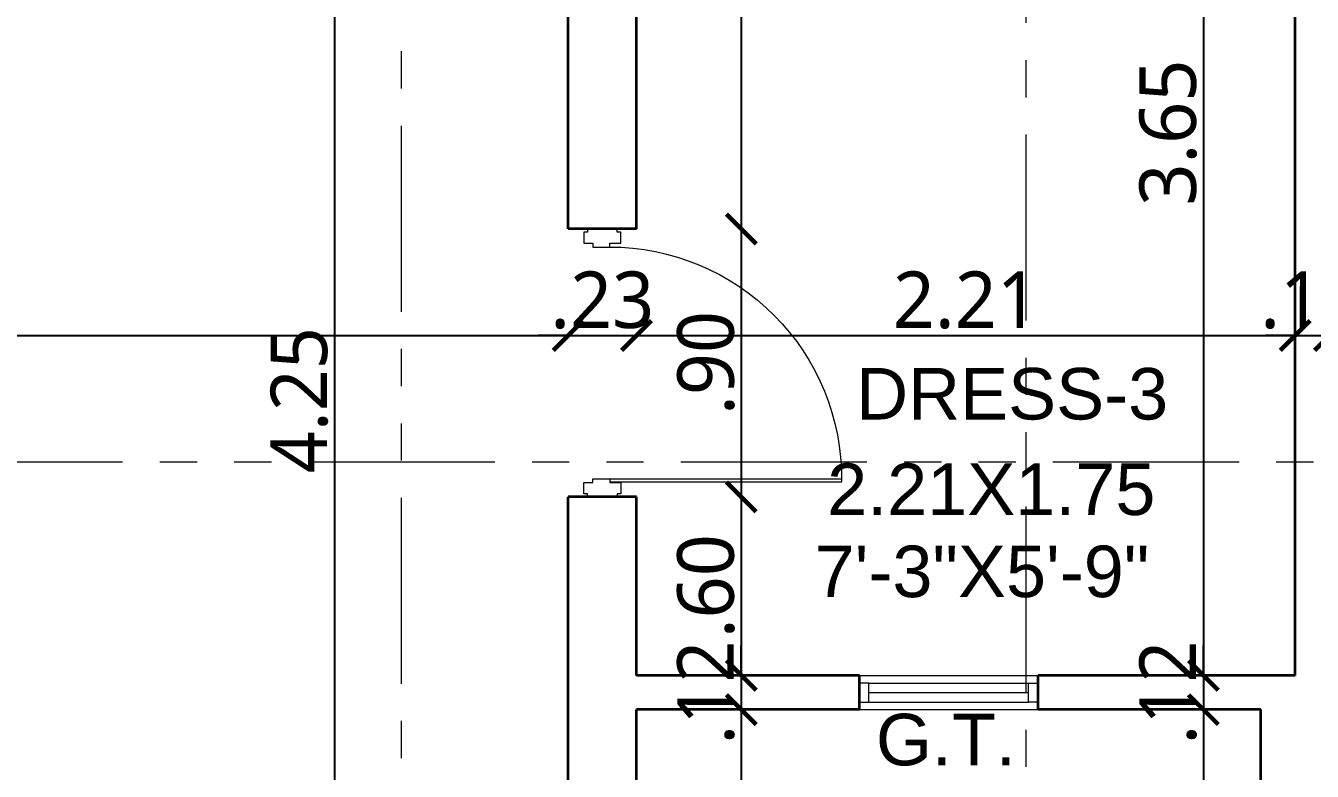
# Model space of a CAD drawing. Extents: x 2450 to 2649, y -7 to 131.
# Drawn here: x 2458.771 to 2463.093, y 94.56 to 97.065 of the extents above; entities that cross this region are included whole.
import ezdxf

# ---------------------------------------------------------------- set-up
doc = ezdxf.new("R2010")
doc.units = 0
doc.header["$MEASUREMENT"] = 0
doc.header["$PDMODE"] = 34
doc.linetypes.add('PHANTOM2', pattern=[1.25, 0.625, -0.125, 0.125, -0.125, 0.125, -0.125])
doc.layers.add('DIM_1', color=7, linetype='Continuous', lineweight=13, true_color=0x000000)
for name, color, linetype, lineweight in [('DOOR-WINDOW', 35, 'Continuous', 13), ('SECTION LINE', 3, 'PHANTOM2', 5), ('TEXT-1', 7, 'Continuous', 9), ('WALL', 30, 'Continuous', 35), ('WINDOW-LINE', 25, 'Continuous', 9)]:
    doc.layers.add(name, color=color, linetype=linetype, lineweight=lineweight)
doc.styles.add('ARIAL', font='arial.ttf')
doc.styles.get("Standard").update_dxf_attribs({"font": 'malgunsl.ttf'})
doc.dimstyles.new('R07', dxfattribs={"dimtxt": 0.19, "dimasz": 0.1, "dimexe": 0.18, "dimexo": 0.0625, "dimgap": 0.02, "dimtad": 1, "dimzin": 4, "dimdsep": 46, "dimtxsty": 'Standard', "dimblk": 'ARCHTICK', "dimcen": 0, "dimse1": 1, "dimse2": 1, "dimclrd": 256, "dimclre": 48, "dimclrt": 256, "dimadec": 0, "dimazin": 0, "dimtm": 1e-09, "dimtfac": 1, "dimtix": 1, "dimtmove": 1, "dimatfit": 3, "dimfxl": 0.18, "dimtolj": 1, "dimtzin": 0, "dimlwe": 15, "dimarcsym": 0})

# ---------------------------------------------------------------- blocks, each defined once
blk = doc.blocks.new('*U31')
at = {"layer": 'WINDOW-LINE'}
for p, q in [((175536.9, -38809.01), (175536.9, -38762.05)), ((175545.9, -38809.01), (175545.9, -38762.05))]:
    blk.add_line(p, q, dxfattribs=at)
at = {"layer": 'WINDOW-LINE', "color": 35, "true_color": 0x9d754d}
for p, q in [((175538.9, -38806.51), (175538.9, -38764.55)), ((175543.9, -38806.51), (175543.9, -38764.55))]:
    blk.add_line(p, q, dxfattribs=at)
at = {"layer": 'WINDOW-LINE', "color": 4, "true_color": 0x24ffff}
blk.add_line((175541.4, -38806.51), (175541.4, -38764.55), dxfattribs=at)
at = {"layer": 'WINDOW-LINE'}
for points in [[(175536.9, -38762.05), (175545.9, -38762.05), (175545.9, -38762.05), (175536.9, -38762.05)], [(175536.9, -38809.01), (175545.9, -38809.01), (175545.9, -38809.01), (175536.9, -38809.01)]]:
    blk.add_lwpolyline(points, close=True, dxfattribs=at)
at = {"layer": 'WINDOW-LINE', "color": 35, "true_color": 0x9d754d}
for points in [[(175538.9, -38762.05), (175543.9, -38762.05), (175543.9, -38764.55), (175538.9, -38764.55)], [(175538.9, -38809.01), (175543.9, -38809.01), (175543.9, -38806.51), (175538.9, -38806.51)]]:
    blk.add_lwpolyline(points, close=True, dxfattribs=at)
blk = doc.blocks.new('*U14')
at = {"layer": 'DOOR-WINDOW'}
for points in [[(0.0492, 0.804), (0.0492, 0.0263), (0.0605, 0.0263), (0.0605, 0.804), (0.0492, 0.804)], [(0, 0.05), (0, -0.05), (0.0105, -0.05), (0.0105, -0.0625), (0.048, -0.0625), (0.048, -0.0313), (0.0605, -0.0313), (0.0605, 0.025), (0.048, 0.025), (0.048, 0.0625), (0.0105, 0.0625), (0.0105, 0.05)], [(0.9, 0.05), (0.9, -0.05), (0.8895, -0.05), (0.8895, -0.0625), (0.852, -0.0625), (0.852, -0.0313), (0.8395, -0.0313), (0.8395, 0.025), (0.852, 0.025), (0.852, 0.0625), (0.8895, 0.0625), (0.8895, 0.05)]]:
    blk.add_lwpolyline(points, close=True, dxfattribs=at)
blk.add_arc((0.0605, 0.025), 0.779, 360, 90.3667, dxfattribs=at)
blk = doc.blocks.new('_ArchTick')
at = {"color": 0, "linetype": 'ByBlock', "const_width": 0.15}
blk.add_lwpolyline([(-0.5, -0.5), (0.5, 0.5)], dxfattribs=at)
blk = doc.blocks.new('*D3278')
at = {"layer": 'DEFPOINTS', "color": 0, "transparency": 16777216}
for p in [(2459.5428, 97.9324), (2459.5428, 93.6824), (2459.8087, 93.6824)]:
    blk.add_point(p, dxfattribs=at)
at = {"layer": 'DIM_1', "lineweight": -2, "transparency": 16777216}
blk.add_line((2459.8087, 97.9324), (2459.8087, 93.6824), dxfattribs=at)
at = {"layer": 'DIM_1', "lineweight": -2, "transparency": 16777216, "xscale": 0.1, "yscale": 0.1, "zscale": 0.1}
for p, rotation in [((2459.8087, 97.9324), 90), ((2459.8087, 93.6824), 270)]:
    blk.add_blockref('_ArchTick', p, dxfattribs=dict(at, rotation=rotation))
at = {"layer": 'DIM_1', "transparency": 16777216, "insert": (2459.6905, 95.8074), "char_height": 0.19, "attachment_point": 5, "rotation": 90}
blk.add_mtext('\\A1;4.25', dxfattribs=at)
blk = doc.blocks.new('*D3285')
at = {"layer": 'DEFPOINTS', "color": 0, "transparency": 16777216}
for p in [(2462.7316, 98.5304), (2462.7271, 94.8824), (2462.8522, 94.8824)]:
    blk.add_point(p, dxfattribs=at)
at = {"layer": 'DIM_1', "lineweight": -2, "transparency": 16777216}
blk.add_line((2462.7271, 98.5304), (2462.7271, 94.8824), dxfattribs=at)
at = {"layer": 'DIM_1', "lineweight": -2, "transparency": 16777216, "xscale": 0.1, "yscale": 0.1, "zscale": 0.1}
for p, rotation in [((2462.7271, 98.5304), 90), ((2462.7271, 94.8824), 270)]:
    blk.add_blockref('_ArchTick', p, dxfattribs=dict(at, rotation=rotation))
at = {"layer": 'DIM_1', "transparency": 16777216, "insert": (2462.6088, 96.7064), "char_height": 0.19, "attachment_point": 5, "rotation": 90}
blk.add_mtext('\\A1;3.65', dxfattribs=at)
blk = doc.blocks.new('*D3286')
at = {"layer": 'DEFPOINTS', "color": 0, "transparency": 16777216}
for p in [(2462.8522, 94.8824), (2462.7271, 94.7674), (2462.9201, 94.7674)]:
    blk.add_point(p, dxfattribs=at)
at = {"layer": 'DIM_1', "lineweight": -2, "transparency": 16777216}
for p, q in [((2462.7271, 94.8824), (2462.7271, 94.9824)), ((2462.7271, 94.8824), (2462.7271, 94.7674)), ((2462.7271, 94.7674), (2462.7271, 94.6674))]:
    blk.add_line(p, q, dxfattribs=at)
at = {"layer": 'DIM_1', "lineweight": -2, "transparency": 16777216, "xscale": 0.1, "yscale": 0.1, "zscale": 0.1}
for p, rotation in [((2462.7271, 94.8824), 270), ((2462.7271, 94.7674), 90)]:
    blk.add_blockref('_ArchTick', p, dxfattribs=dict(at, rotation=rotation))
at = {"layer": 'DIM_1', "transparency": 16777216, "insert": (2462.6086, 94.8249), "char_height": 0.19, "attachment_point": 5, "rotation": 90}
blk.add_mtext('\\A1;.12', dxfattribs=at)
blk = doc.blocks.new('*D3287')
at = {"layer": 'DEFPOINTS', "color": 0, "transparency": 16777216}
for p in [(2462.9201, 94.7674), (2462.7271, 93.5674), (2462.9201, 93.5674)]:
    blk.add_point(p, dxfattribs=at)
at = {"layer": 'DIM_1', "lineweight": -2, "transparency": 16777216}
blk.add_line((2462.7271, 94.7674), (2462.7271, 93.5674), dxfattribs=at)
at = {"layer": 'DIM_1', "lineweight": -2, "transparency": 16777216, "xscale": 0.1, "yscale": 0.1, "zscale": 0.1}
for p, rotation in [((2462.7271, 94.7674), 90), ((2462.7271, 93.5674), 270)]:
    blk.add_blockref('_ArchTick', p, dxfattribs=dict(at, rotation=rotation))
at = {"layer": 'DIM_1', "transparency": 16777216, "insert": (2462.6083, 94.1674), "char_height": 0.19, "attachment_point": 5, "rotation": 90}
blk.add_mtext('\\A1;1.20', dxfattribs=at)
blk = doc.blocks.new('*D3294')
at = {"layer": 'DEFPOINTS', "color": 0, "transparency": 16777216}
for p in [(2460.8228, 98.5304), (2460.8228, 96.3824), (2461.1747, 96.3824)]:
    blk.add_point(p, dxfattribs=at)
at = {"layer": 'DIM_1', "lineweight": -2, "transparency": 16777216}
blk.add_line((2461.1747, 98.5304), (2461.1747, 96.3824), dxfattribs=at)
at = {"layer": 'DIM_1', "lineweight": -2, "transparency": 16777216, "xscale": 0.1, "yscale": 0.1, "zscale": 0.1}
for p, rotation in [((2461.1747, 98.5304), 90), ((2461.1747, 96.3824), 270)]:
    blk.add_blockref('_ArchTick', p, dxfattribs=dict(at, rotation=rotation))
at = {"layer": 'DIM_1', "transparency": 16777216, "insert": (2461.0559, 97.4564), "char_height": 0.19, "attachment_point": 5, "rotation": 90}
blk.add_mtext('\\A1;2.15', dxfattribs=at)
blk = doc.blocks.new('*D3295')
at = {"layer": 'DEFPOINTS', "color": 0, "transparency": 16777216}
for p in [(2460.8228, 96.3824), (2460.8228, 95.4824), (2461.1747, 95.4824)]:
    blk.add_point(p, dxfattribs=at)
at = {"layer": 'DIM_1', "lineweight": -2, "transparency": 16777216}
blk.add_line((2461.1747, 96.3824), (2461.1747, 95.4824), dxfattribs=at)
at = {"layer": 'DIM_1', "lineweight": -2, "transparency": 16777216, "xscale": 0.1, "yscale": 0.1, "zscale": 0.1}
for p, rotation in [((2461.1747, 96.3824), 90), ((2461.1747, 95.4824), 270)]:
    blk.add_blockref('_ArchTick', p, dxfattribs=dict(at, rotation=rotation))
at = {"layer": 'DIM_1', "transparency": 16777216, "insert": (2461.0564, 95.9324), "char_height": 0.19, "attachment_point": 5, "rotation": 90}
blk.add_mtext('\\A1;.90', dxfattribs=at)
blk = doc.blocks.new('*D3296')
at = {"layer": 'DEFPOINTS', "color": 0, "transparency": 16777216}
for p in [(2460.8228, 95.4824), (2460.8228, 94.8824), (2461.1747, 94.8824)]:
    blk.add_point(p, dxfattribs=at)
at = {"layer": 'DIM_1', "lineweight": -2, "transparency": 16777216}
blk.add_line((2461.1747, 95.4824), (2461.1747, 94.8824), dxfattribs=at)
at = {"layer": 'DIM_1', "lineweight": -2, "transparency": 16777216, "xscale": 0.1, "yscale": 0.1, "zscale": 0.1}
for p, rotation in [((2461.1747, 95.4824), 90), ((2461.1747, 94.8824), 270)]:
    blk.add_blockref('_ArchTick', p, dxfattribs=dict(at, rotation=rotation))
at = {"layer": 'DIM_1', "transparency": 16777216, "insert": (2461.0564, 95.1824), "char_height": 0.19, "attachment_point": 5, "rotation": 90}
blk.add_mtext('\\A1;.60', dxfattribs=at)
blk = doc.blocks.new('*D3297')
at = {"layer": 'DEFPOINTS', "color": 0, "transparency": 16777216}
for p in [(2460.8228, 94.8824), (2460.8228, 94.7674), (2461.1747, 94.7674)]:
    blk.add_point(p, dxfattribs=at)
at = {"layer": 'DIM_1', "lineweight": -2, "transparency": 16777216}
for p, q in [((2461.1747, 94.8824), (2461.1747, 94.9824)), ((2461.1747, 94.8824), (2461.1747, 94.7674)), ((2461.1747, 94.7674), (2461.1747, 94.6674))]:
    blk.add_line(p, q, dxfattribs=at)
at = {"layer": 'DIM_1', "lineweight": -2, "transparency": 16777216, "xscale": 0.1, "yscale": 0.1, "zscale": 0.1}
for p, rotation in [((2461.1747, 94.8824), 270), ((2461.1747, 94.7674), 90)]:
    blk.add_blockref('_ArchTick', p, dxfattribs=dict(at, rotation=rotation))
at = {"layer": 'DIM_1', "transparency": 16777216, "insert": (2461.0562, 94.8249), "char_height": 0.19, "attachment_point": 5, "rotation": 90}
blk.add_mtext('\\A1;.12', dxfattribs=at)
blk = doc.blocks.new('*D3298')
at = {"layer": 'DEFPOINTS', "color": 0, "transparency": 16777216}
for p in [(2460.8228, 94.7674), (2461.1747, 93.5674), (2461.6528, 93.5674)]:
    blk.add_point(p, dxfattribs=at)
at = {"layer": 'DIM_1', "lineweight": -2, "transparency": 16777216}
blk.add_line((2461.1747, 94.7674), (2461.1747, 93.5674), dxfattribs=at)
at = {"layer": 'DIM_1', "lineweight": -2, "transparency": 16777216, "xscale": 0.1, "yscale": 0.1, "zscale": 0.1}
for p, rotation in [((2461.1747, 94.7674), 90), ((2461.1747, 93.5674), 270)]:
    blk.add_blockref('_ArchTick', p, dxfattribs=dict(at, rotation=rotation))
at = {"layer": 'DIM_1', "transparency": 16777216, "insert": (2461.0559, 94.1674), "char_height": 0.19, "attachment_point": 5, "rotation": 90}
blk.add_mtext('\\A1;1.20', dxfattribs=at)
blk = doc.blocks.new('*D3756')
at = {"layer": 'DEFPOINTS', "color": 0, "transparency": 16777216}
for p in [(2455.4128, 96.4172), (2460.5928, 96.3824), (2460.5928, 96.0245)]:
    blk.add_point(p, dxfattribs=at)
at = {"layer": 'DIM_1', "lineweight": -2, "transparency": 16777216}
blk.add_line((2455.4128, 96.0245), (2460.5928, 96.0245), dxfattribs=at)
at = {"layer": 'DIM_1', "lineweight": -2, "transparency": 16777216, "xscale": 0.1, "yscale": 0.1, "zscale": 0.1, "rotation": 180}
blk.add_blockref('_ArchTick', (2455.4128, 96.0245), dxfattribs=at)
at = {"layer": 'DIM_1', "lineweight": -2, "transparency": 16777216, "xscale": 0.1, "yscale": 0.1, "zscale": 0.1}
blk.add_blockref('_ArchTick', (2460.5928, 96.0245), dxfattribs=at)
at = {"layer": 'DIM_1', "transparency": 16777216, "insert": (2458.0028, 96.1433), "char_height": 0.19, "attachment_point": 5}
blk.add_mtext('\\A1;5.18', dxfattribs=at)
blk = doc.blocks.new('*D3757')
at = {"layer": 'DEFPOINTS', "color": 0, "transparency": 16777216}
for p in [(2460.5928, 96.3824), (2460.8228, 96.3824), (2460.8228, 96.0245)]:
    blk.add_point(p, dxfattribs=at)
at = {"layer": 'DIM_1', "lineweight": -2, "transparency": 16777216}
for p, q in [((2460.5928, 96.0245), (2460.4928, 96.0245)), ((2460.5928, 96.0245), (2460.8228, 96.0245)), ((2460.8228, 96.0245), (2460.9228, 96.0245))]:
    blk.add_line(p, q, dxfattribs=at)
at = {"layer": 'DIM_1', "lineweight": -2, "transparency": 16777216, "xscale": 0.1, "yscale": 0.1, "zscale": 0.1}
blk.add_blockref('_ArchTick', (2460.5928, 96.0245), dxfattribs=at)
at = {"layer": 'DIM_1', "lineweight": -2, "transparency": 16777216, "xscale": 0.1, "yscale": 0.1, "zscale": 0.1, "rotation": 180}
blk.add_blockref('_ArchTick', (2460.8228, 96.0245), dxfattribs=at)
at = {"layer": 'DIM_1', "transparency": 16777216, "insert": (2460.7078, 96.1428), "char_height": 0.19, "attachment_point": 5}
blk.add_mtext('\\A1;.23', dxfattribs=at)
blk = doc.blocks.new('*D3758')
at = {"layer": 'DEFPOINTS', "color": 0, "transparency": 16777216}
for p in [(2460.8228, 96.3824), (2463.0351, 96.3824), (2463.0351, 96.0245)]:
    blk.add_point(p, dxfattribs=at)
at = {"layer": 'DIM_1', "lineweight": -2, "transparency": 16777216}
blk.add_line((2460.8228, 96.0245), (2463.0351, 96.0245), dxfattribs=at)
at = {"layer": 'DIM_1', "lineweight": -2, "transparency": 16777216, "xscale": 0.1, "yscale": 0.1, "zscale": 0.1, "rotation": 180}
blk.add_blockref('_ArchTick', (2460.8228, 96.0245), dxfattribs=at)
at = {"layer": 'DIM_1', "lineweight": -2, "transparency": 16777216, "xscale": 0.1, "yscale": 0.1, "zscale": 0.1}
blk.add_blockref('_ArchTick', (2463.0351, 96.0245), dxfattribs=at)
at = {"layer": 'DIM_1', "transparency": 16777216, "insert": (2461.929, 96.143), "char_height": 0.19, "attachment_point": 5}
blk.add_mtext('\\A1;2.21', dxfattribs=at)
blk = doc.blocks.new('*D3759')
at = {"layer": 'DEFPOINTS', "color": 0, "transparency": 16777216}
for p in [(2463.0351, 96.3824), (2463.1501, 96.3824), (2463.1501, 96.0245)]:
    blk.add_point(p, dxfattribs=at)
at = {"layer": 'DIM_1', "lineweight": -2, "transparency": 16777216}
for p, q in [((2463.0351, 96.0245), (2462.9351, 96.0245)), ((2463.0351, 96.0245), (2463.1501, 96.0245)), ((2463.1501, 96.0245), (2463.2501, 96.0245))]:
    blk.add_line(p, q, dxfattribs=at)
at = {"layer": 'DIM_1', "lineweight": -2, "transparency": 16777216, "xscale": 0.1, "yscale": 0.1, "zscale": 0.1}
blk.add_blockref('_ArchTick', (2463.0351, 96.0245), dxfattribs=at)
at = {"layer": 'DIM_1', "lineweight": -2, "transparency": 16777216, "xscale": 0.1, "yscale": 0.1, "zscale": 0.1, "rotation": 180}
blk.add_blockref('_ArchTick', (2463.1501, 96.0245), dxfattribs=at)
at = {"layer": 'DIM_1', "transparency": 16777216, "insert": (2463.0926, 96.143), "char_height": 0.19, "attachment_point": 5}
blk.add_mtext('\\A1;.12', dxfattribs=at)

msp = doc.modelspace()

# ---------------------------------------------------------------- linework, layer by layer
at = {"layer": 'SECTION LINE'}
for points in [[(2460.8569, 102.9794), (2460.0323, 102.9794), (2460.0323, 78.5648), (2460.7491, 78.5648)], [(2461.3778, 102.9498), (2462.13, 102.9498), (2462.13, 78.5668), (2461.637, 78.5668)], [(2450.9717, 96.419), (2450.9717, 95.6005), (2477.5815, 95.6005), (2477.5815, 96.3504)]]:
    msp.add_lwpolyline(points, dxfattribs=at)
at = {"layer": 'WALL'}
for p, q in [((2460.5928, 96.3824), (2460.5928, 98.7604)), ((2460.8228, 96.3824), (2460.8228, 98.5304)), ((2463.0351, 94.8824), (2463.0351, 98.5304)), ((2460.8228, 96.3824), (2460.5928, 96.3824)), ((2460.8228, 95.4824), (2460.5928, 95.4824)), ((2460.5928, 93.4524), (2460.5928, 95.4824)), ((2460.8228, 94.8824), (2460.8228, 95.4824)), ((2461.5715, 94.8824), (2460.8228, 94.8824)), ((2461.5715, 94.7674), (2461.5715, 94.8824)), ((2463.0351, 94.8824), (2462.1715, 94.8824)), ((2462.1715, 94.7674), (2462.1715, 94.8824)), ((2461.5715, 94.7674), (2460.8228, 94.7674)), ((2460.8228, 93.4524), (2460.8228, 94.7674)), ((2462.9201, 94.7674), (2462.1715, 94.7674)), ((2462.9201, 93.5674), (2462.9201, 94.7674))]:
    msp.add_line(p, q, dxfattribs=at)

# ---------------------------------------------------------------- block references
at = {"layer": 'DOOR-WINDOW', "xscale": 0.01277777777776385, "yscale": 0.01277777777776385, "zscale": 0.01277777777776385, "rotation": 270}
msp.add_blockref('*U31', (2957.4644, 2337.8539), dxfattribs=at)
at = {"layer": 'WINDOW-LINE', "xscale": -1, "rotation": 270}
msp.add_blockref('*U14', (2460.7078, 95.4824), dxfattribs=at)

# ---------------------------------------------------------------- texts
at = {"layer": 'TEXT-1', "color": 18, "ltscale": 10, "true_color": 0x000000, "attachment_point": 1, "style": 'ARIAL'}
for s, insert, char_height, width in [('\\A1;DRESS-3', (2461.5605, 95.9154), 0.173107, 1.718194), ('\\A1;2.21X1.75', (2461.4631, 95.5945), 0.173107, 1.988194), ('\\A1;G.T.', (2461.6268, 94.7533), 0.17311, 1.678194)]:
    msp.add_mtext(s, dxfattribs=dict(at, insert=insert, char_height=char_height, width=width))
at = {"layer": 'TEXT-1', "color": 146, "ltscale": 10, "true_color": 0x105689, "insert": (2461.4211, 95.3185), "char_height": 0.173107, "width": 1.988194, "attachment_point": 1, "style": 'ARIAL'}
msp.add_mtext('\\A1;7\'-3"X5\'-9"', dxfattribs=at)

# ---------------------------------------------------------------- dimensions: what is measured, and where the dimension line sits
at = {"layer": 'DIM_1'}
for base, p1, p2, picture, middle in [((2461.1747, 96.3824), (2460.8228, 98.5304), (2460.8228, 96.3824), '*D3294', (2461.0559, 97.4564)), ((2462.7271, 94.8824), (2462.7316, 98.5304), (2462.8522, 94.8824), '*D3285', (2462.6088, 96.7064)), ((2459.8087, 93.6824), (2459.5428, 97.9324), (2459.5428, 93.6824), '*D3278', (2459.6905, 95.8074)), ((2461.1747, 95.4824), (2460.8228, 96.3824), (2460.8228, 95.4824), '*D3295', (2461.0564, 95.9324)), ((2461.1747, 94.8824), (2460.8228, 95.4824), (2460.8228, 94.8824), '*D3296', (2461.0564, 95.1824)), ((2461.1746670906, 94.7674393997), (2460.8228431105, 94.8824393997), (2460.8228431105, 94.7674393997), '*D3297', (2461.0561796671, 94.8249393997)), ((2462.7271172383, 94.7674393997), (2462.8522004849, 94.8824393997), (2462.9200772379, 94.7674393997), '*D3286', (2462.6086298148, 94.8249393997)), ((2461.1747, 93.5674), (2460.8228, 94.7674), (2461.6528, 93.5674), '*D3298', (2461.0559, 94.1674)), ((2462.7271, 93.5674), (2462.9201, 94.7674), (2462.9201, 93.5674), '*D3287', (2462.6083, 94.1674))]:
    dim = msp.add_linear_dim(base=base, p1=p1, p2=p2, angle=90, dimstyle='R07', override={"dimpost": '\\X'}, dxfattribs=at)
    dim.commit()
    dim.dimension.update_dxf_attribs({"geometry": picture, "text_midpoint": middle})
for base, p1, p2, picture, middle in [((2460.5928, 96.0245), (2455.4128, 96.4172), (2460.5928, 96.3824), '*D3756', (2458.0028, 96.1433)), ((2460.8228, 96.0245), (2460.5928, 96.3824), (2460.8228, 96.3824), '*D3757', (2460.7078, 96.1428)), ((2463.0351, 96.0245), (2460.8228, 96.3824), (2463.0351, 96.3824), '*D3758', (2461.929, 96.143)), ((2463.1500772379, 96.0245330457), (2463.0350772379, 96.3824393997), (2463.1500772379, 96.3824393997), '*D3759', (2463.0925772379, 96.1430204692))]:
    dim = msp.add_linear_dim(base=base, p1=p1, p2=p2, dimstyle='R07', override={"dimpost": '\\X'}, dxfattribs=at)
    dim.commit()
    dim.dimension.update_dxf_attribs({"geometry": picture, "text_midpoint": middle})

doc.saveas('drawing.dxf')
